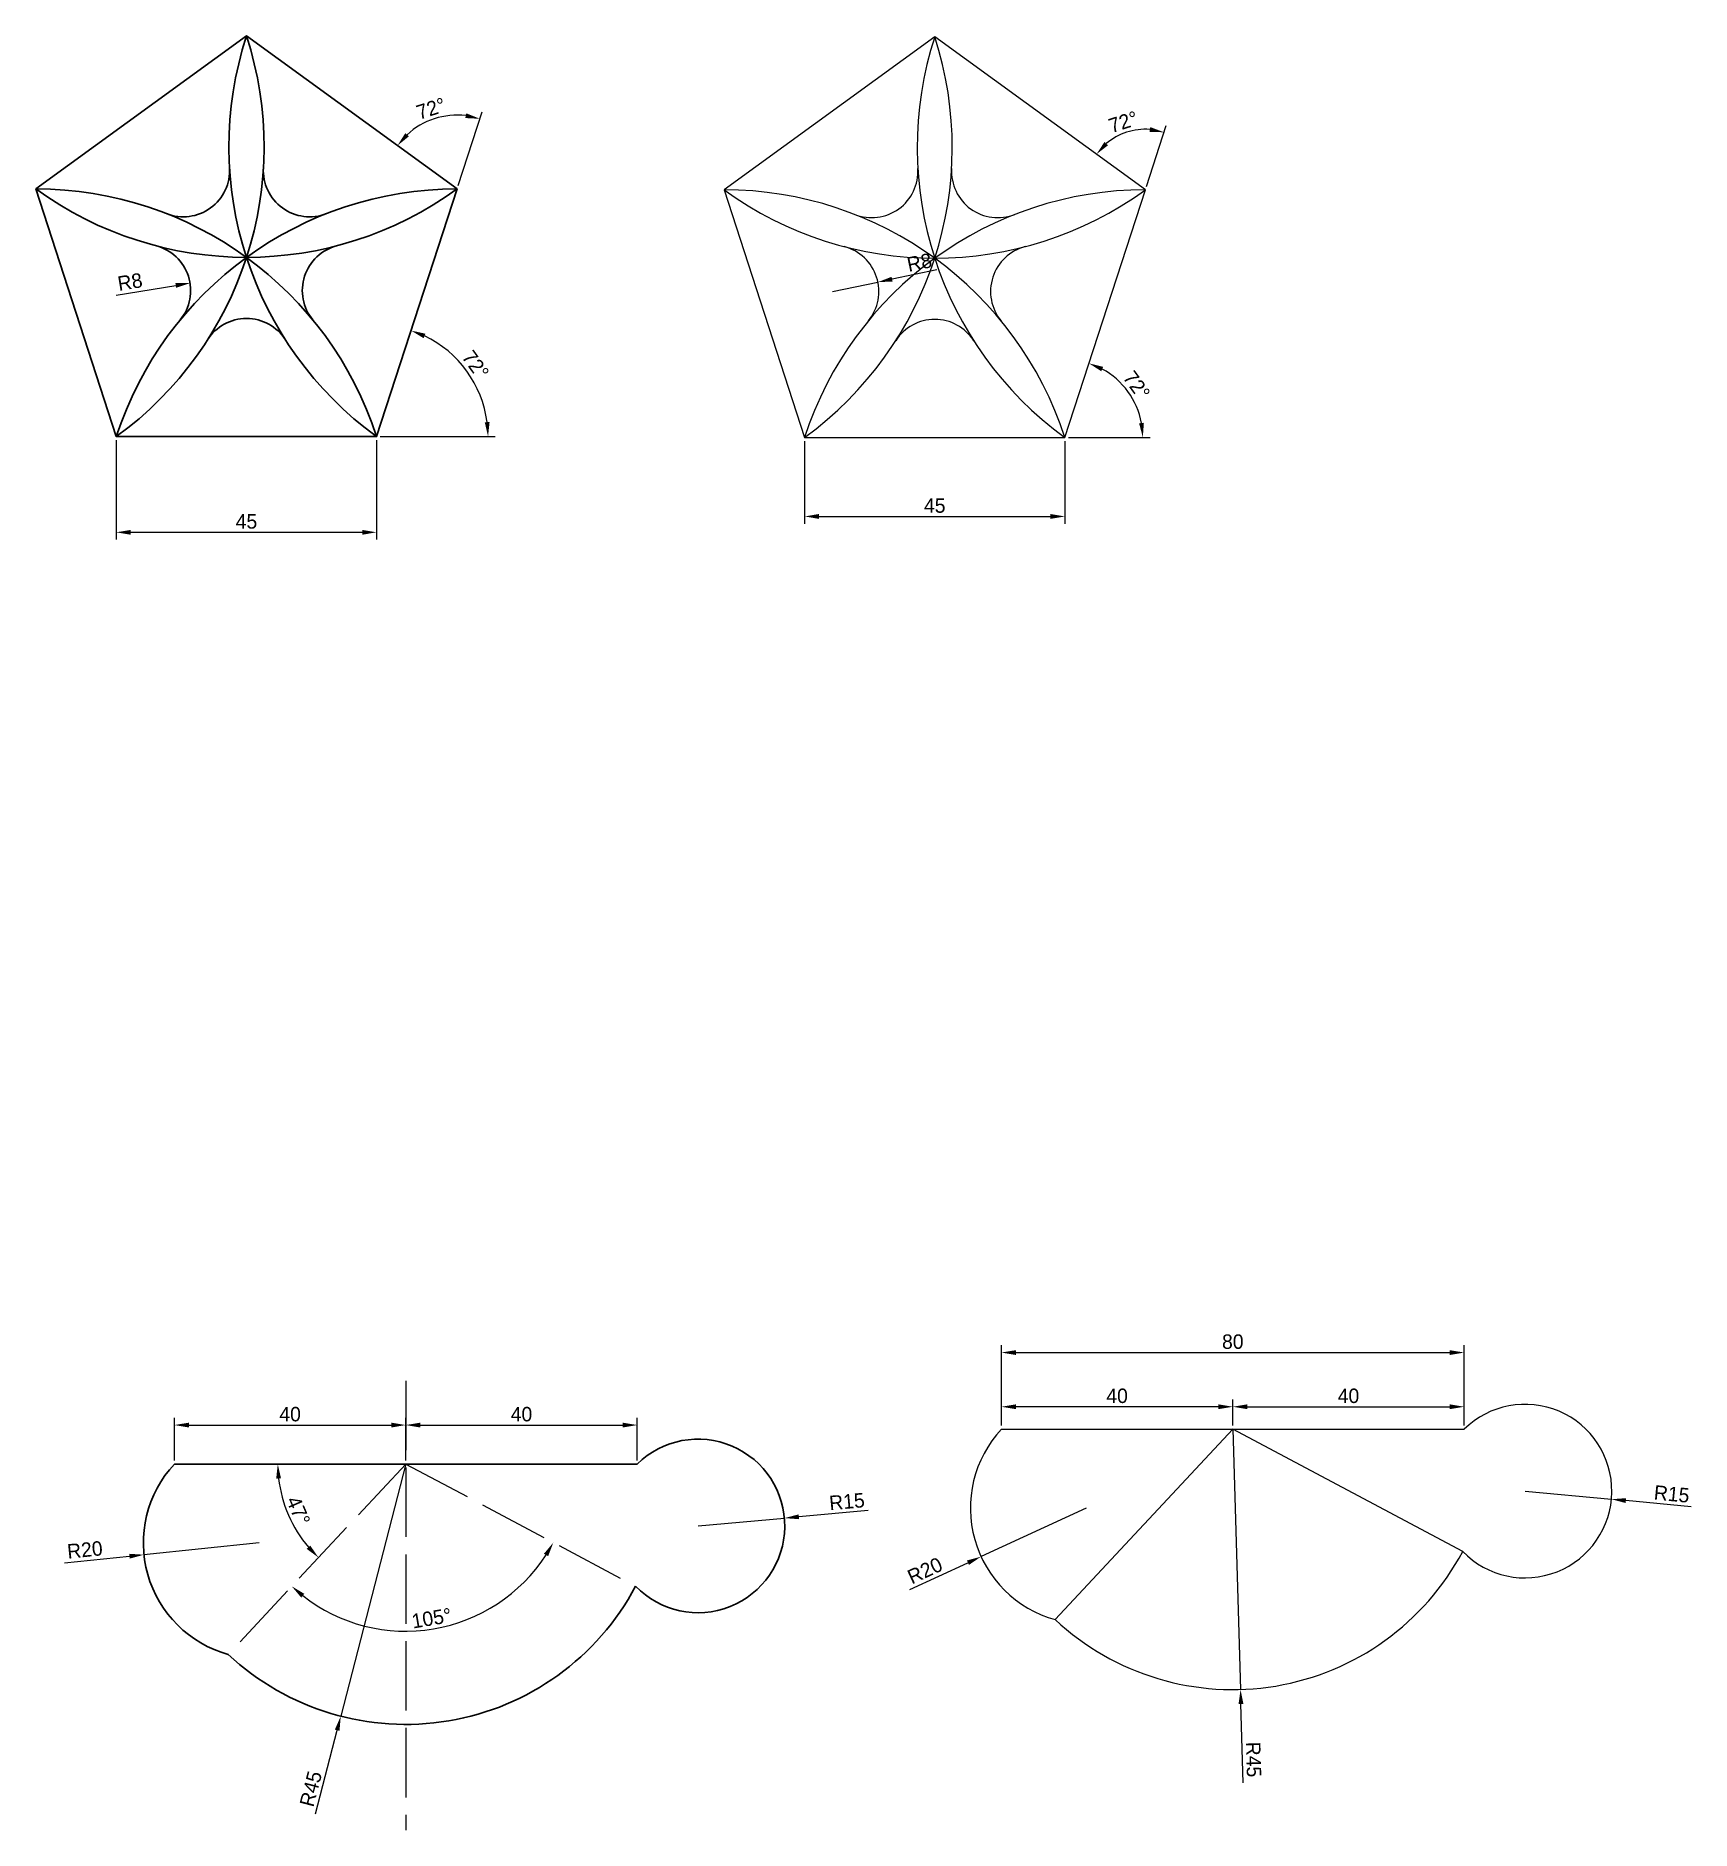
# Model space of a CAD drawing. Header units: millimetres. Extents: x 400 to 686, y 64 to 374.
import ezdxf

# ---------------------------------------------------------------- set-up
doc = ezdxf.new("R2010")
doc.units = ezdxf.units.MM
doc.header["$PDMODE"] = 35
doc.header["$PDSIZE"] = -3
doc.linetypes.add('ACAD_ISO02W100', pattern=[15, 12, -3])
doc.dimstyles.new('ISO-25', dxfattribs={"dimtxt": 2.5, "dimasz": 2.5, "dimexe": 1.25, "dimexo": 0.625, "dimtad": 1, "dimdsep": 46, "dimtxsty": 'Standard', "dimcen": 2.5, "dimadec": 0, "dimazin": 0, "dimtfac": 1, "dimtmove": 0, "dimatfit": 3, "dimfxl": 1, "dimarcsym": 0})

# ---------------------------------------------------------------- blocks, each defined once
blk = doc.blocks.new('*D1')
at = {"color": 0, "lineweight": -2, "transparency": 16777216}
for p, q in [((423.97, 128.31), (423.97, 135.67)), ((426.47, 134.42), (461.47, 134.42)), ((463.97, 128.31), (463.97, 135.67))]:
    blk.add_line(p, q, dxfattribs=at)
at = {"color": 0, "transparency": 16777216}
for points in [[(426.47, 134.83), (426.47, 134), (423.97, 134.42)], [(461.47, 134.83), (461.47, 134), (463.97, 134.42)]]:
    blk.add_solid(points, dxfattribs=at)
at = {"layer": 'Defpoints', "color": 0, "transparency": 16777216}
for p in [(463.97, 134.42), (423.97, 127.69), (463.97, 127.69)]:
    blk.add_point(p, dxfattribs=at)
at = {"color": 0, "transparency": 16777216, "insert": (443.97, 136.29), "char_height": 2.5, "attachment_point": 5}
blk.add_mtext('40', dxfattribs=at)
blk = doc.blocks.new('*D2')
at = {"color": 0, "lineweight": -2, "transparency": 16777216}
for p, q in [((463.97, 128.31), (463.97, 135.67)), ((466.47, 134.42), (501.47, 134.42)), ((503.97, 128.31), (503.97, 135.67))]:
    blk.add_line(p, q, dxfattribs=at)
at = {"color": 0, "transparency": 16777216}
for points in [[(466.47, 134.83), (466.47, 134), (463.97, 134.42)], [(501.47, 134.83), (501.47, 134), (503.97, 134.42)]]:
    blk.add_solid(points, dxfattribs=at)
at = {"layer": 'Defpoints', "color": 0, "transparency": 16777216}
for p in [(503.97, 134.42), (463.97, 127.69), (503.97, 127.69)]:
    blk.add_point(p, dxfattribs=at)
at = {"color": 0, "transparency": 16777216, "insert": (483.97, 136.29), "char_height": 2.5, "attachment_point": 5}
blk.add_mtext('40', dxfattribs=at)
blk = doc.blocks.new('*D3')
at = {"color": 0, "lineweight": -2, "transparency": 16777216}
for p, q in [((404.96, 110.6), (416.22, 111.76)), ((438.6, 114.05), (418.7, 112.01))]:
    blk.add_line(p, q, dxfattribs=at)
at = {"color": 0, "transparency": 16777216}
blk.add_solid([(416.17, 112.17), (416.26, 111.34), (418.7, 112.01)], dxfattribs=at)
at = {"layer": 'Defpoints', "color": 0, "transparency": 16777216}
for p in [(418.7, 112.01), (438.6, 114.05)]:
    blk.add_point(p, dxfattribs=at)
at = {"color": 0, "transparency": 16777216, "insert": (408.5, 112.85), "char_height": 2.5, "attachment_point": 5, "rotation": 5.8578}
blk.add_mtext('R20', dxfattribs=at)
blk = doc.blocks.new('*D4')
at = {"color": 0, "lineweight": -2, "transparency": 16777216}
for p, q in [((463.97, 127.69), (452.73, 84.11)), ((448.39, 67.25), (452.11, 81.69))]:
    blk.add_line(p, q, dxfattribs=at)
at = {"color": 0, "transparency": 16777216}
blk.add_solid([(451.71, 81.79), (452.51, 81.59), (452.73, 84.11)], dxfattribs=at)
at = {"layer": 'Defpoints', "color": 0, "transparency": 16777216}
for p in [(463.97, 127.69), (452.73, 84.11)]:
    blk.add_point(p, dxfattribs=at)
at = {"color": 0, "transparency": 16777216, "insert": (447.56, 71.55), "char_height": 2.5, "attachment_point": 5, "rotation": 75.5445}
blk.add_mtext('R45', dxfattribs=at)
blk = doc.blocks.new('*D5')
at = {"color": 0, "lineweight": -2, "transparency": 16777216}
for p, q in [((514.48, 116.99), (529.42, 118.34)), ((543.92, 119.64), (531.91, 118.56))]:
    blk.add_line(p, q, dxfattribs=at)
at = {"color": 0, "transparency": 16777216}
blk.add_solid([(531.87, 118.98), (531.95, 118.15), (529.42, 118.34)], dxfattribs=at)
at = {"layer": 'Defpoints', "color": 0, "transparency": 16777216}
for p in [(529.42, 118.34), (514.48, 116.99)]:
    blk.add_point(p, dxfattribs=at)
at = {"color": 0, "transparency": 16777216, "insert": (540.22, 121.19), "char_height": 2.5, "attachment_point": 5, "rotation": 5.158}
blk.add_mtext('R15', dxfattribs=at)
blk = doc.blocks.new('*D6')
at = {"color": 0, "lineweight": -2, "transparency": 16777216}
blk.add_arc((463.97, 127.69), 28.89, 231.9592, 327.0408, dxfattribs=at)
at = {"color": 0, "transparency": 16777216}
for points in [[(487.85, 112.18), (488.57, 111.76), (489.48, 114.12)], [(445.89, 104.61), (446.43, 105.25), (444.26, 106.55)]]:
    blk.add_solid(points, dxfattribs=at)
at = {"layer": 'Defpoints', "color": 0, "transparency": 16777216}
for p in [(463.97, 127.69), (463.97, 127.69), (503.7, 106.56), (459.94, 99.07), (433.28, 94.77)]:
    blk.add_point(p, dxfattribs=at)
at = {"color": 0, "transparency": 16777216, "insert": (468.43, 101.04), "char_height": 2.5, "attachment_point": 5, "rotation": 9.5}
blk.add_mtext('105°', dxfattribs=at)
blk = doc.blocks.new('*D7')
at = {"color": 0, "lineweight": -2, "transparency": 16777216}
blk.add_arc((463.97, 127.69), 22.12, 186.4786, 220.5214, dxfattribs=at)
at = {"color": 0, "transparency": 16777216}
for points in [[(441.57, 125.17), (442.4, 125.21), (441.84, 127.69)], [(447.45, 113.6), (446.85, 113.02), (448.88, 111.51)]]:
    blk.add_solid(points, dxfattribs=at)
at = {"layer": 'Defpoints', "color": 0, "transparency": 16777216}
for p in [(423.97, 127.69), (463.97, 127.69), (503.97, 127.69), (442.67, 121.71), (433.28, 94.77)]:
    blk.add_point(p, dxfattribs=at)
at = {"color": 0, "transparency": 16777216, "insert": (445.4, 119.61), "char_height": 2.5, "attachment_point": 5, "rotation": 293.5}
blk.add_mtext('47°', dxfattribs=at)
blk = doc.blocks.new('*D8')
at = {"color": 0, "lineweight": -2, "transparency": 16777216}
for p, q in [((413.93, 304.61), (413.93, 287.45)), ((458.93, 304.61), (458.93, 287.45)), ((416.43, 288.7), (456.43, 288.7))]:
    blk.add_line(p, q, dxfattribs=at)
at = {"color": 0, "transparency": 16777216}
for points in [[(416.43, 289.11), (416.43, 288.28), (413.93, 288.7)], [(456.43, 289.11), (456.43, 288.28), (458.93, 288.7)]]:
    blk.add_solid(points, dxfattribs=at)
at = {"layer": 'Defpoints', "color": 0, "transparency": 16777216}
for p in [(413.93, 305.24), (458.93, 305.24), (458.93, 288.7)]:
    blk.add_point(p, dxfattribs=at)
at = {"color": 0, "transparency": 16777216, "insert": (436.43, 290.57), "char_height": 2.5, "attachment_point": 5}
blk.add_mtext('45', dxfattribs=at)
blk = doc.blocks.new('*D9')
at = {"color": 0, "lineweight": -2, "transparency": 16777216}
blk.add_line((459.56, 305.24), (479.44, 305.24), dxfattribs=at)
blk.add_arc((458.93, 305.24), 19.26, 7.4425, 64.5575, dxfattribs=at)
at = {"color": 0, "transparency": 16777216}
for points in [[(467.05, 322.24), (467.36, 323.02), (464.89, 323.56)], [(478.45, 307.76), (477.62, 307.71), (478.19, 305.24)]]:
    blk.add_solid(points, dxfattribs=at)
at = {"layer": 'Defpoints', "color": 0, "transparency": 16777216}
for p in [(472.84, 348.04), (476.53, 313.07), (413.93, 305.24), (458.93, 305.24), (458.93, 305.24)]:
    blk.add_point(p, dxfattribs=at)
at = {"color": 0, "transparency": 16777216, "insert": (476.03, 317.66), "char_height": 2.5, "attachment_point": 5, "rotation": 306}
blk.add_mtext('72°', dxfattribs=at)
blk = doc.blocks.new('*D10')
at = {"color": 0, "lineweight": -2, "transparency": 16777216}
blk.add_line((413.93, 329.68), (424.21, 331.36), dxfattribs=at)
at = {"color": 0, "transparency": 16777216}
blk.add_solid([(424.14, 331.77), (424.28, 330.95), (426.68, 331.76)], dxfattribs=at)
at = {"layer": 'Defpoints', "color": 0, "transparency": 16777216}
for p in [(418.78, 330.47), (426.68, 331.76)]:
    blk.add_point(p, dxfattribs=at)
at = {"color": 0, "transparency": 16777216, "insert": (416.3, 331.97), "char_height": 2.5, "attachment_point": 5, "rotation": 9.2651}
blk.add_mtext('R8', dxfattribs=at)
blk = doc.blocks.new('*D11')
at = {"color": 0, "lineweight": -2, "transparency": 16777216}
blk.add_line((473.03, 348.63), (477.17, 361.35), dxfattribs=at)
blk.add_arc((472.84, 348.04), 12.75, 83.2543, 132.7457, dxfattribs=at)
at = {"color": 0, "transparency": 16777216}
for points in [[(474.43, 361.1), (474.25, 360.29), (476.78, 360.16)], [(464.5, 357.12), (463.88, 357.68), (462.53, 355.53)]]:
    blk.add_solid(points, dxfattribs=at)
at = {"layer": 'Defpoints', "color": 0, "transparency": 16777216}
for p in [(436.43, 374.49), (471.51, 360.72), (472.84, 348.04), (472.84, 348.04), (458.93, 305.24)]:
    blk.add_point(p, dxfattribs=at)
at = {"color": 0, "transparency": 16777216, "insert": (468.32, 361.94), "char_height": 2.5, "attachment_point": 5, "rotation": 18}
blk.add_mtext('72°', dxfattribs=at)
blk = doc.blocks.new('*D13')
at = {"color": 0, "lineweight": -2, "transparency": 16777216}
for p, q in [((532.9, 304.46), (532.9, 290.19)), ((577.9, 304.46), (577.9, 290.19)), ((535.4, 291.44), (575.4, 291.44))]:
    blk.add_line(p, q, dxfattribs=at)
at = {"color": 0, "transparency": 16777216}
for points in [[(535.4, 291.86), (535.4, 291.02), (532.9, 291.44)], [(575.4, 291.86), (575.4, 291.02), (577.9, 291.44)]]:
    blk.add_solid(points, dxfattribs=at)
at = {"layer": 'Defpoints', "color": 0, "transparency": 16777216}
for p in [(532.9, 305.09), (577.9, 305.09), (577.9, 291.44)]:
    blk.add_point(p, dxfattribs=at)
at = {"color": 0, "transparency": 16777216, "insert": (555.4, 293.31), "char_height": 2.5, "attachment_point": 5}
blk.add_mtext('45', dxfattribs=at)
blk = doc.blocks.new('*D14')
at = {"color": 0, "lineweight": -2, "transparency": 16777216}
blk.add_line((578.52, 305.09), (592.62, 305.09), dxfattribs=at)
blk.add_arc((577.9, 305.09), 13.47, 10.6471, 61.3529, dxfattribs=at)
at = {"color": 0, "transparency": 16777216}
for points in [[(584.19, 316.53), (584.52, 317.29), (582.06, 317.9)], [(591.55, 307.62), (590.72, 307.54), (591.37, 305.09)]]:
    blk.add_solid(points, dxfattribs=at)
at = {"layer": 'Defpoints', "color": 0, "transparency": 16777216}
for p in [(591.8, 347.89), (590.21, 310.57), (532.9, 305.09), (577.9, 305.09), (577.9, 305.09)]:
    blk.add_point(p, dxfattribs=at)
at = {"color": 0, "transparency": 16777216, "insert": (590.31, 314.11), "char_height": 2.5, "attachment_point": 5, "rotation": 306}
blk.add_mtext('72°', dxfattribs=at)
blk = doc.blocks.new('*D15')
at = {"color": 0, "lineweight": -2, "transparency": 16777216}
blk.add_line((592, 348.48), (595.42, 359.02), dxfattribs=at)
blk.add_arc((591.8, 347.89), 10.46, 85.7279, 130.2721, dxfattribs=at)
at = {"color": 0, "transparency": 16777216}
for points in [[(592.66, 358.72), (592.5, 357.91), (595.04, 357.83)], [(585.35, 355.58), (584.74, 356.15), (583.34, 354.03)]]:
    blk.add_solid(points, dxfattribs=at)
at = {"layer": 'Defpoints', "color": 0, "transparency": 16777216}
for p in [(555.4, 374.34), (590.71, 358.29), (591.8, 347.89), (591.8, 347.89), (577.9, 305.09)]:
    blk.add_point(p, dxfattribs=at)
at = {"color": 0, "transparency": 16777216, "insert": (587.99, 359.62), "char_height": 2.5, "attachment_point": 5, "rotation": 18}
blk.add_mtext('72°', dxfattribs=at)
blk = doc.blocks.new('*D16')
at = {"color": 0, "lineweight": -2, "transparency": 16777216}
for p, q in [((537.75, 330.32), (545.58, 331.94)), ((555.78, 334.04), (548.03, 332.44))]:
    blk.add_line(p, q, dxfattribs=at)
at = {"color": 0, "transparency": 16777216}
blk.add_solid([(547.94, 332.85), (548.11, 332.03), (545.58, 331.94)], dxfattribs=at)
at = {"layer": 'Defpoints', "color": 0, "transparency": 16777216}
for p in [(545.58, 331.94), (537.75, 330.32)]:
    blk.add_point(p, dxfattribs=at)
at = {"color": 0, "transparency": 16777216, "insert": (552.75, 335.33), "char_height": 2.5, "attachment_point": 5, "rotation": 11.6578}
blk.add_mtext('R8', dxfattribs=at)
blk = doc.blocks.new('*D17')
at = {"color": 0, "lineweight": -2, "transparency": 16777216}
for p, q in [((657.44, 123.01), (672.37, 121.6)), ((686.14, 120.3), (674.86, 121.36))]:
    blk.add_line(p, q, dxfattribs=at)
at = {"color": 0, "transparency": 16777216}
blk.add_solid([(674.9, 121.78), (674.82, 120.95), (672.37, 121.6)], dxfattribs=at)
at = {"layer": 'Defpoints', "color": 0, "transparency": 16777216}
for p in [(657.44, 123.01), (672.37, 121.6)]:
    blk.add_point(p, dxfattribs=at)
at = {"color": 0, "transparency": 16777216, "insert": (682.79, 122.5), "char_height": 2.5, "attachment_point": 5, "rotation": 354.6148}
blk.add_mtext('R15', dxfattribs=at)
blk = doc.blocks.new('*D18')
at = {"color": 0, "lineweight": -2, "transparency": 16777216}
for p, q in [((606.92, 133.71), (608.26, 88.73)), ((608.74, 72.6), (608.33, 86.23))]:
    blk.add_line(p, q, dxfattribs=at)
at = {"color": 0, "transparency": 16777216}
blk.add_solid([(608.75, 86.24), (607.92, 86.21), (608.26, 88.73)], dxfattribs=at)
at = {"layer": 'Defpoints', "color": 0, "transparency": 16777216}
for p in [(606.92, 133.71), (608.26, 88.73)]:
    blk.add_point(p, dxfattribs=at)
at = {"color": 0, "transparency": 16777216, "insert": (610.5, 76.62), "char_height": 2.5, "attachment_point": 5, "rotation": 271.7022}
blk.add_mtext('R45', dxfattribs=at)
blk = doc.blocks.new('*D19')
at = {"color": 0, "lineweight": -2, "transparency": 16777216}
for p, q in [((581.56, 120.07), (563.4, 111.68)), ((551.09, 105.98), (561.14, 110.63))]:
    blk.add_line(p, q, dxfattribs=at)
at = {"color": 0, "transparency": 16777216}
blk.add_solid([(560.96, 111.01), (561.31, 110.25), (563.4, 111.68)], dxfattribs=at)
at = {"layer": 'Defpoints', "color": 0, "transparency": 16777216}
for p in [(581.56, 120.07), (563.4, 111.68)]:
    blk.add_point(p, dxfattribs=at)
at = {"color": 0, "transparency": 16777216, "insert": (553.71, 109.26), "char_height": 2.5, "attachment_point": 5, "rotation": 24.8208}
blk.add_mtext('R20', dxfattribs=at)
blk = doc.blocks.new('*D20')
at = {"color": 0, "lineweight": -2, "transparency": 16777216}
for p, q in [((566.92, 134.33), (566.92, 148.2)), ((569.42, 146.95), (644.42, 146.95)), ((646.92, 134.33), (646.92, 148.2))]:
    blk.add_line(p, q, dxfattribs=at)
at = {"color": 0, "transparency": 16777216}
for points in [[(569.42, 147.36), (569.42, 146.53), (566.92, 146.95)], [(644.42, 147.36), (644.42, 146.53), (646.92, 146.95)]]:
    blk.add_solid(points, dxfattribs=at)
at = {"layer": 'Defpoints', "color": 0, "transparency": 16777216}
for p in [(646.92, 146.95), (566.92, 133.71), (646.92, 133.71)]:
    blk.add_point(p, dxfattribs=at)
at = {"color": 0, "transparency": 16777216, "insert": (606.92, 148.82), "char_height": 2.5, "attachment_point": 5}
blk.add_mtext('80', dxfattribs=at)
blk = doc.blocks.new('*D21')
at = {"color": 0, "lineweight": -2, "transparency": 16777216}
for p, q in [((566.92, 134.33), (566.92, 138.83)), ((604.42, 137.58), (569.42, 137.58)), ((606.92, 134.33), (606.92, 138.83))]:
    blk.add_line(p, q, dxfattribs=at)
at = {"color": 0, "transparency": 16777216}
for points in [[(569.42, 138), (569.42, 137.17), (566.92, 137.58)], [(604.42, 138), (604.42, 137.17), (606.92, 137.58)]]:
    blk.add_solid(points, dxfattribs=at)
at = {"layer": 'Defpoints', "color": 0, "transparency": 16777216}
for p in [(566.92, 137.58), (566.92, 133.71), (606.92, 133.71)]:
    blk.add_point(p, dxfattribs=at)
at = {"color": 0, "transparency": 16777216, "insert": (586.92, 139.46), "char_height": 2.5, "attachment_point": 5}
blk.add_mtext('40', dxfattribs=at)
blk = doc.blocks.new('*D22')
at = {"color": 0, "lineweight": -2, "transparency": 16777216}
for p, q in [((606.92, 134.33), (606.92, 138.83)), ((609.42, 137.58), (644.42, 137.58)), ((646.92, 134.33), (646.92, 138.83))]:
    blk.add_line(p, q, dxfattribs=at)
at = {"color": 0, "transparency": 16777216}
for points in [[(609.42, 138), (609.42, 137.17), (606.92, 137.58)], [(644.42, 138), (644.42, 137.17), (646.92, 137.58)]]:
    blk.add_solid(points, dxfattribs=at)
at = {"layer": 'Defpoints', "color": 0, "transparency": 16777216}
for p in [(646.92, 137.58), (606.92, 133.71), (646.92, 133.71)]:
    blk.add_point(p, dxfattribs=at)
at = {"color": 0, "transparency": 16777216, "insert": (626.92, 139.46), "char_height": 2.5, "attachment_point": 5}
blk.add_mtext('40', dxfattribs=at)

msp = doc.modelspace()

# ---------------------------------------------------------------- linework, layer by layer
for p, q in [((555.397, 374.336), (518.992, 347.886)), ((591.803, 347.886), (555.397, 374.336)), ((518.992, 347.886), (532.897, 305.088)), ((577.897, 305.088), (591.803, 347.886)), ((532.897, 305.088), (577.897, 305.088)), ((566.923, 133.705), (646.923, 133.705)), ((606.923, 133.705), (576.233, 100.794)), ((646.656, 112.579), (606.923, 133.705))]:
    msp.add_line(p, q)
at = {"color": 244, "linetype": 'ACAD_ISO02W100', "true_color": 0x991b1e}
for p, q in [((463.966, 142.075), (463.966, 64.419)), ((463.966, 127.685), (433.276, 94.775)), ((463.966, 127.685), (503.699, 106.559))]:
    msp.add_line(p, q, dxfattribs=at)
at = {"lineweight": 30}
msp.add_line((423.966, 127.685), (503.966, 127.685), dxfattribs=at)
msp.add_lwpolyline([(413.934, 305.239), (458.934, 305.239), (472.84, 348.037), (436.434, 374.487), (400.028, 348.037)], close=True, dxfattribs=at)
for centre, radius, start, end in [((377.528, 355.348), 61.937, 306, 18), ((495.34, 355.348), 61.937, 162, 234), ((425.524, 351.224), 8, 248.61974, 3.38026), ((447.343, 351.224), 8, 176.61974, 291.38026), ((400.028, 286.1), 61.937, 18, 90), ((436.434, 398.145), 61.937, 234, 306), ((472.84, 286.1), 61.937, 90, 162), ((418.781, 330.472), 8, 320.61974, 75.38026), ((454.086, 330.472), 8, 104.61974, 219.38026), ((436.434, 317.647), 8, 32.61974, 147.38026), ((514.48, 116.988), 15, 224.04504, 134.50485), ((438.6, 114.053), 20, 137.02909, 254.56196), ((463.966, 127.685), 45, 227, 332)]:
    msp.add_arc(centre, radius, start, end, dxfattribs=at)
for centre, radius, start, end in [((496.492, 355.196), 61.937, 306, 18), ((614.303, 355.196), 61.937, 162, 234), ((544.488, 351.073), 8, 248.61974, 3.38026), ((566.307, 351.073), 8, 176.61974, 291.38026), ((555.397, 397.994), 61.937, 234, 306), ((518.992, 285.949), 61.937, 18, 90), ((591.803, 285.949), 61.937, 90, 162), ((537.745, 330.321), 8, 320.61974, 75.38026), ((573.05, 330.321), 8, 104.61974, 219.38026), ((555.397, 317.496), 8, 32.61974, 147.38026), ((657.437, 123.007), 15, 224.04504, 134.50485), ((581.557, 120.073), 20, 137.02909, 254.56196), ((606.923, 133.705), 45, 227, 332)]:
    msp.add_arc(centre, radius, start, end)
at = {"color": 4}
msp.add_arc((463.966, 127.685), 45, 227, 332, dxfattribs=at)

# ---------------------------------------------------------------- dimensions: what is measured, and where the dimension line sits
for base, line1, line2, picture, middle in [((471.507, 360.715), ((458.934, 305.239), (472.84, 348.037)), ((472.84, 348.037), (436.434, 374.487)), '*D11', (468.321, 361.944)), ((476.528, 313.073), ((458.934, 305.239), (472.84, 348.037)), ((413.934, 305.239), (458.934, 305.239)), '*D9', (476.032, 317.662)), ((442.666, 121.712), ((423.966, 127.685), (503.966, 127.685)), ((463.966, 127.685), (433.276, 94.775)), '*D7', (445.399, 119.612)), ((459.945, 99.074), ((463.966, 127.685), (503.699, 106.559)), ((463.966, 127.685), (433.276, 94.775)), '*D6', (468.425, 101.038))]:
    dim = msp.add_angular_dim_2l(base=base, line1=line1, line2=line2, dimstyle='ISO-25', dxfattribs=at)
    dim.commit()
    dim.dimension.update_dxf_attribs({"geometry": picture, "text_midpoint": middle})
for base, line1, line2, picture, middle in [((590.71, 358.288), ((591.803, 347.886), (555.397, 374.336)), ((577.897, 305.088), (591.803, 347.886)), '*D15', (587.992, 359.616)), ((590.205, 310.568), ((577.897, 305.088), (591.803, 347.886)), ((532.897, 305.088), (577.897, 305.088)), '*D14', (590.314, 314.109))]:
    dim = msp.add_angular_dim_2l(base=base, line1=line1, line2=line2, dimstyle='ISO-25')
    dim.commit()
    dim.dimension.update_dxf_attribs({"geometry": picture, "text_midpoint": middle})
dim = msp.add_radius_dim(center=(537.745, 330.321), mpoint=(545.58, 331.938), dimstyle='ISO-25')
dim.commit()
dim.dimension.update_dxf_attribs({"geometry": '*D16', "text_midpoint": (552.75, 335.332)})
for center, mpoint, picture, middle in [((418.781, 330.472), (426.677, 331.761), '*D10', (416.602, 330.117)), ((463.966, 127.685), (452.733, 84.11), '*D4', (449.374, 71.082)), ((514.48, 116.988), (529.42, 118.336), '*D5', (540.389, 119.326)), ((438.6, 114.053), (418.704, 112.012), '*D3', (408.687, 110.984))]:
    dim = msp.add_radius_dim(center=center, mpoint=mpoint, dimstyle='ISO-25', dxfattribs=at)
    dim.commit()
    dim.dimension.update_dxf_attribs({"geometry": picture, "text_midpoint": middle, "dimtype": 164})
for base, p1, p2, picture, middle in [((458.934, 288.697), (413.934, 305.239), (458.934, 305.239), '*D8', (436.434, 290.572)), ((463.966, 134.416), (423.966, 127.685), (463.966, 127.685), '*D1', (443.966, 136.291)), ((503.966, 134.416), (463.966, 127.685), (503.966, 127.685), '*D2', (483.966, 136.291))]:
    dim = msp.add_linear_dim(base=base, p1=p1, p2=p2, dimstyle='ISO-25', dxfattribs=at)
    dim.commit()
    dim.dimension.update_dxf_attribs({"geometry": picture, "text_midpoint": middle})
for base, p1, p2, picture, middle in [((577.897, 291.439), (532.897, 305.088), (577.897, 305.088), '*D13', (555.397, 293.314)), ((646.923, 146.948), (566.923, 133.705), (646.923, 133.705), '*D20', (606.923, 148.823)), ((566.923, 137.585), (606.923, 133.705), (566.923, 133.705), '*D21', (586.923, 139.46)), ((646.923, 137.585), (606.923, 133.705), (646.923, 133.705), '*D22', (626.923, 139.46))]:
    dim = msp.add_linear_dim(base=base, p1=p1, p2=p2, dimstyle='ISO-25')
    dim.commit()
    dim.dimension.update_dxf_attribs({"geometry": picture, "text_midpoint": middle})
for center, mpoint, picture, middle in [((606.923, 133.705), (608.26, 88.725), '*D18', (608.621, 76.561)), ((657.437, 123.007), (672.371, 121.6), '*D17', (682.618, 120.634)), ((581.557, 120.073), (563.404, 111.677), '*D19', (554.497, 107.557))]:
    dim = msp.add_radius_dim(center=center, mpoint=mpoint, dimstyle='ISO-25')
    dim.commit()
    dim.dimension.update_dxf_attribs({"geometry": picture, "text_midpoint": middle, "dimtype": 164})

doc.saveas('drawing.dxf')
